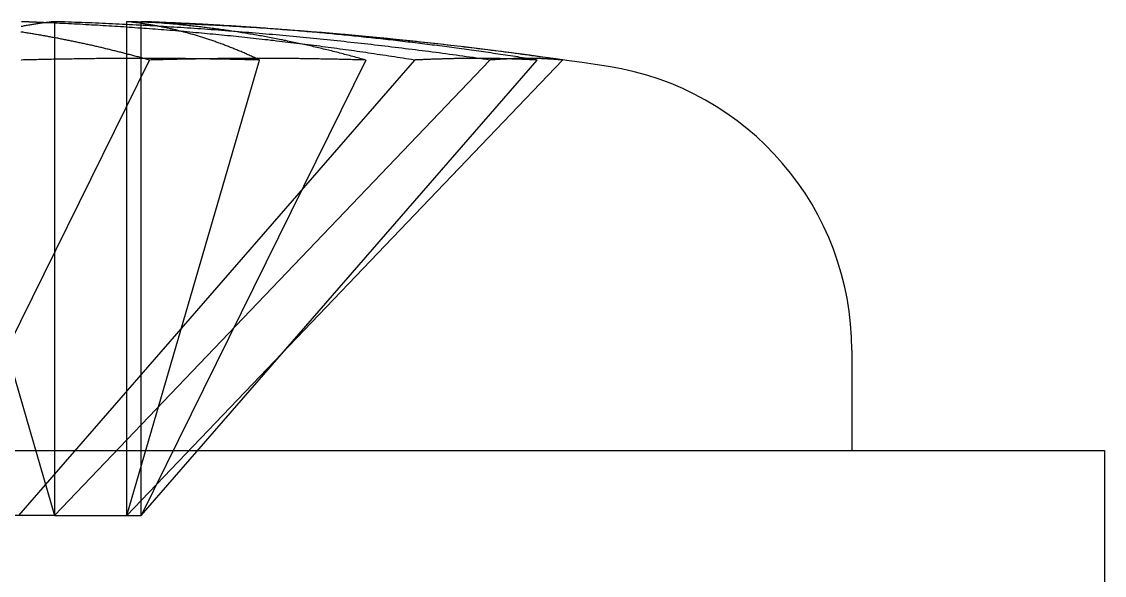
# Model space of a CAD drawing. Extents: x 3.27 to 9.48, y 3.29 to 7.63.
# Drawn here: x 5.3548 to 5.4662, y 4.5428 to 4.5997 of the extents above; entities that cross this region are included whole.
import ezdxf

# ---------------------------------------------------------------- set-up
doc = ezdxf.new("R2010")
doc.units = 0
doc.layers.add('HIDDEN_EDGES_ANSI_', color=7, linetype='CONTINUOUS')
doc.layers.add('VISIBLE_EDGES_ANSI_', color=7, linetype='CONTINUOUS')

msp = doc.modelspace()

# ---------------------------------------------------------------- linework, layer by layer
at = {"layer": 'HIDDEN_EDGES_ANSI_'}
for p, q in [((5.358183273839717, 4.599744320683328), (5.358183273839717, 4.548942722033137)), ((5.365642463763708, 4.548942722033137), (5.365642463763708, 4.599442327633786)), ((5.367115849961494, 4.548942722033137), (5.367115849961494, 4.59969586305439)), ((5.344527779423251, 4.595791191146901), (5.358183273839717, 4.548942722033137)), ((5.344857349088824, 4.548942722033137), (5.367973110748678, 4.595791191146901)), ((5.395237579419077, 4.595791191146901), (5.354489074892064, 4.548942722033137)), ((5.358183273839717, 4.548942722033137), (5.402997406995956, 4.595791191146901)), ((5.410456596919947, 4.595791191146901), (5.365642463763708, 4.548942722033137)), ((5.365642463763708, 4.548942722033137), (5.379297958180173, 4.595791191146901)), ((5.390231611621347, 4.595791191146901), (5.367115849961494, 4.548942722033137)), ((5.367115849961494, 4.548942722033137), (5.407864354488508, 4.595791191146901)), ((5.358183273839717, 4.548942722033137), (5.333703960217181, 4.548942722033137)), ((5.358183273839717, 4.548942722033137), (5.365642463763708, 4.548942722033137)), ((5.365642463763708, 4.548942722033137), (5.367115849961494, 4.548942722033137))]:
    msp.add_line(p, q, dxfattribs=at)
for points in [[(5.39524, 4.59579, 0), (5.39494, 4.59584, 0), (5.39465, 4.59589, 0), (5.39435, 4.59593, 0), (5.39406, 4.59598, 0), (5.39376, 4.59602, 0), (5.39347, 4.59607, 0), (5.39317, 4.59612, 0), (5.39288, 4.59616, 0), (5.39258, 4.59621, 0), (5.39228, 4.59625, 0), (5.39199, 4.5963, 0), (5.39169, 4.59634, 0), (5.3914, 4.59638, 0), (5.3911, 4.59643, 0), (5.39081, 4.59647, 0), (5.39051, 4.59651, 0), (5.39022, 4.59656, 0), (5.38992, 4.5966, 0), (5.38962, 4.59664, 0), (5.38933, 4.59668, 0), (5.38903, 4.59673, 0), (5.38874, 4.59677, 0), (5.38844, 4.59681, 0), (5.38815, 4.59685, 0), (5.38785, 4.59689, 0), (5.38755, 4.59693, 0), (5.38726, 4.59697, 0), (5.38696, 4.59701, 0), (5.38667, 4.59705, 0), (5.38637, 4.59709, 0), (5.38607, 4.59713, 0), (5.38578, 4.59717, 0), (5.38548, 4.59721, 0), (5.38518, 4.59725, 0), (5.38489, 4.59728, 0), (5.38459, 4.59732, 0), (5.3843, 4.59736, 0), (5.384, 4.5974, 0), (5.3837, 4.59743, 0), (5.38341, 4.59747, 0), (5.38311, 4.59751, 0), (5.38281, 4.59754, 0), (5.38252, 4.59758, 0), (5.38222, 4.59761, 0), (5.38193, 4.59765, 0), (5.38163, 4.59768, 0), (5.38133, 4.59772, 0), (5.38104, 4.59775, 0), (5.38074, 4.59779, 0), (5.38044, 4.59782, 0), (5.38015, 4.59786, 0), (5.37985, 4.59789, 0), (5.37955, 4.59792, 0), (5.37926, 4.59796, 0), (5.37896, 4.59799, 0), (5.37866, 4.59802, 0), (5.37837, 4.59805, 0), (5.37807, 4.59808, 0), (5.37777, 4.59812, 0), (5.37748, 4.59815, 0), (5.37718, 4.59818, 0), (5.37688, 4.59821, 0), (5.37659, 4.59824, 0), (5.37629, 4.59827, 0), (5.37599, 4.5983, 0), (5.3757, 4.59833, 0), (5.3754, 4.59836, 0), (5.3751, 4.59839, 0), (5.3748, 4.59842, 0), (5.37451, 4.59845, 0), (5.37421, 4.59847, 0), (5.37391, 4.5985, 0), (5.37362, 4.59853, 0), (5.37332, 4.59856, 0), (5.37302, 4.59858, 0), (5.37273, 4.59861, 0), (5.37243, 4.59864, 0), (5.37213, 4.59866, 0), (5.37183, 4.59869, 0), (5.37154, 4.59872, 0), (5.37124, 4.59874, 0), (5.37094, 4.59877, 0), (5.37065, 4.59879, 0), (5.37035, 4.59882, 0), (5.37005, 4.59884, 0), (5.36975, 4.59887, 0), (5.36946, 4.59889, 0), (5.36916, 4.59891, 0), (5.36886, 4.59894, 0), (5.36856, 4.59896, 0), (5.36827, 4.59898, 0), (5.36797, 4.59901, 0), (5.36767, 4.59903, 0), (5.36738, 4.59905, 0), (5.36708, 4.59907, 0), (5.36678, 4.59909, 0), (5.36648, 4.59911, 0), (5.36619, 4.59914, 0), (5.36589, 4.59916, 0), (5.36559, 4.59918, 0), (5.36529, 4.5992, 0), (5.365, 4.59922, 0), (5.3647, 4.59924, 0), (5.3644, 4.59926, 0), (5.3641, 4.59927, 0), (5.36381, 4.59929, 0), (5.36351, 4.59931, 0), (5.36321, 4.59933, 0), (5.36291, 4.59935, 0), (5.36261, 4.59937, 0), (5.36232, 4.59938, 0), (5.36202, 4.5994, 0), (5.36172, 4.59942, 0), (5.36142, 4.59943, 0), (5.36113, 4.59945, 0), (5.36083, 4.59947, 0), (5.36053, 4.59948, 0), (5.36023, 4.5995, 0), (5.35994, 4.59951, 0), (5.35964, 4.59953, 0), (5.35934, 4.59954, 0), (5.35904, 4.59956, 0), (5.35874, 4.59957, 0), (5.35845, 4.59959, 0), (5.35815, 4.5996, 0), (5.35785, 4.59961, 0), (5.35755, 4.59963, 0), (5.35726, 4.59964, 0)], [(5.3793, 4.59579, 0), (5.37919, 4.59584, 0), (5.37909, 4.59589, 0), (5.37898, 4.59594, 0), (5.37887, 4.59599, 0), (5.37877, 4.59604, 0), (5.37866, 4.59609, 0), (5.37856, 4.59614, 0), (5.37845, 4.59619, 0), (5.37834, 4.59624, 0), (5.37824, 4.59628, 0), (5.37813, 4.59633, 0), (5.37802, 4.59638, 0), (5.37792, 4.59643, 0), (5.37781, 4.59647, 0), (5.37771, 4.59652, 0), (5.3776, 4.59656, 0), (5.37749, 4.59661, 0), (5.37739, 4.59666, 0), (5.37728, 4.5967, 0), (5.37717, 4.59675, 0), (5.37707, 4.59679, 0), (5.37696, 4.59683, 0), (5.37685, 4.59688, 0), (5.37675, 4.59692, 0), (5.37664, 4.59696, 0), (5.37654, 4.59701, 0), (5.37643, 4.59705, 0), (5.37632, 4.59709, 0), (5.37622, 4.59713, 0), (5.37611, 4.59718, 0), (5.376, 4.59722, 0), (5.3759, 4.59726, 0), (5.37579, 4.5973, 0), (5.37568, 4.59734, 0), (5.37558, 4.59738, 0), (5.37547, 4.59742, 0), (5.37536, 4.59746, 0), (5.37526, 4.5975, 0), (5.37515, 4.59754, 0), (5.37505, 4.59758, 0), (5.37494, 4.59761, 0), (5.37483, 4.59765, 0), (5.37473, 4.59769, 0), (5.37462, 4.59773, 0), (5.37451, 4.59776, 0), (5.37441, 4.5978, 0), (5.3743, 4.59784, 0), (5.37419, 4.59787, 0), (5.37409, 4.59791, 0), (5.37398, 4.59794, 0), (5.37387, 4.59798, 0), (5.37377, 4.59801, 0), (5.37366, 4.59805, 0), (5.37355, 4.59808, 0), (5.37345, 4.59812, 0), (5.37334, 4.59815, 0), (5.37323, 4.59818, 0), (5.37313, 4.59822, 0), (5.37302, 4.59825, 0), (5.37291, 4.59828, 0), (5.37281, 4.59831, 0), (5.3727, 4.59834, 0), (5.37259, 4.59838, 0), (5.37249, 4.59841, 0), (5.37238, 4.59844, 0), (5.37227, 4.59847, 0), (5.37217, 4.5985, 0), (5.37206, 4.59853, 0), (5.37195, 4.59856, 0), (5.37185, 4.59859, 0), (5.37174, 4.59862, 0), (5.37163, 4.59864, 0), (5.37152, 4.59867, 0), (5.37142, 4.5987, 0), (5.37131, 4.59873, 0), (5.3712, 4.59875, 0), (5.3711, 4.59878, 0), (5.37099, 4.59881, 0), (5.37088, 4.59883, 0), (5.37078, 4.59886, 0), (5.37067, 4.59889, 0), (5.37056, 4.59891, 0), (5.37046, 4.59894, 0), (5.37035, 4.59896, 0), (5.37024, 4.59899, 0), (5.37014, 4.59901, 0), (5.37003, 4.59903, 0), (5.36992, 4.59906, 0), (5.36982, 4.59908, 0), (5.36971, 4.5991, 0), (5.3696, 4.59913, 0), (5.36949, 4.59915, 0), (5.36939, 4.59917, 0), (5.36928, 4.59919, 0), (5.36917, 4.59921, 0), (5.36907, 4.59924, 0), (5.36896, 4.59926, 0), (5.36885, 4.59928, 0), (5.36875, 4.5993, 0), (5.36864, 4.59932, 0), (5.36853, 4.59934, 0), (5.36843, 4.59936, 0), (5.36832, 4.59937, 0), (5.36821, 4.59939, 0), (5.3681, 4.59941, 0), (5.368, 4.59943, 0), (5.36789, 4.59945, 0), (5.36778, 4.59946, 0), (5.36768, 4.59948, 0), (5.36757, 4.5995, 0), (5.36746, 4.59951, 0), (5.36736, 4.59953, 0), (5.36725, 4.59955, 0), (5.36714, 4.59956, 0), (5.36703, 4.59958, 0), (5.36693, 4.59959, 0), (5.36682, 4.59961, 0), (5.36671, 4.59962, 0), (5.36661, 4.59963, 0), (5.3665, 4.59965, 0), (5.36639, 4.59966, 0), (5.36628, 4.59967, 0), (5.36618, 4.59969, 0), (5.36607, 4.5997, 0), (5.36596, 4.59971, 0), (5.36586, 4.59972, 0), (5.36575, 4.59973, 0), (5.36564, 4.59974, 0)], [(5.39023, 4.59579, 0), (5.39006, 4.59584, 0), (5.3899, 4.59589, 0), (5.38973, 4.59593, 0), (5.38956, 4.59598, 0), (5.38939, 4.59602, 0), (5.38923, 4.59607, 0), (5.38906, 4.59612, 0), (5.38889, 4.59616, 0), (5.38872, 4.59621, 0), (5.38856, 4.59625, 0), (5.38839, 4.5963, 0), (5.38822, 4.59634, 0), (5.38805, 4.59638, 0), (5.38789, 4.59643, 0), (5.38772, 4.59647, 0), (5.38755, 4.59651, 0), (5.38738, 4.59656, 0), (5.38721, 4.5966, 0), (5.38705, 4.59664, 0), (5.38688, 4.59668, 0), (5.38671, 4.59673, 0), (5.38654, 4.59677, 0), (5.38638, 4.59681, 0), (5.38621, 4.59685, 0), (5.38604, 4.59689, 0), (5.38587, 4.59693, 0), (5.3857, 4.59697, 0), (5.38554, 4.59701, 0), (5.38537, 4.59705, 0), (5.3852, 4.59709, 0), (5.38503, 4.59713, 0), (5.38486, 4.59717, 0), (5.3847, 4.59721, 0), (5.38453, 4.59725, 0), (5.38436, 4.59728, 0), (5.38419, 4.59732, 0), (5.38402, 4.59736, 0), (5.38386, 4.5974, 0), (5.38369, 4.59743, 0), (5.38352, 4.59747, 0), (5.38335, 4.59751, 0), (5.38318, 4.59754, 0), (5.38302, 4.59758, 0), (5.38285, 4.59761, 0), (5.38268, 4.59765, 0), (5.38251, 4.59768, 0), (5.38234, 4.59772, 0), (5.38218, 4.59775, 0), (5.38201, 4.59779, 0), (5.38184, 4.59782, 0), (5.38167, 4.59786, 0), (5.3815, 4.59789, 0), (5.38133, 4.59792, 0), (5.38117, 4.59796, 0), (5.381, 4.59799, 0), (5.38083, 4.59802, 0), (5.38066, 4.59805, 0), (5.38049, 4.59808, 0), (5.38032, 4.59812, 0), (5.38016, 4.59815, 0), (5.37999, 4.59818, 0), (5.37982, 4.59821, 0), (5.37965, 4.59824, 0), (5.37948, 4.59827, 0), (5.37931, 4.5983, 0), (5.37915, 4.59833, 0), (5.37898, 4.59836, 0), (5.37881, 4.59839, 0), (5.37864, 4.59842, 0), (5.37847, 4.59845, 0), (5.3783, 4.59847, 0), (5.37814, 4.5985, 0), (5.37797, 4.59853, 0), (5.3778, 4.59856, 0), (5.37763, 4.59858, 0), (5.37746, 4.59861, 0), (5.37729, 4.59864, 0), (5.37712, 4.59866, 0), (5.37696, 4.59869, 0), (5.37679, 4.59872, 0), (5.37662, 4.59874, 0), (5.37645, 4.59877, 0), (5.37628, 4.59879, 0), (5.37611, 4.59882, 0), (5.37594, 4.59884, 0), (5.37578, 4.59887, 0), (5.37561, 4.59889, 0), (5.37544, 4.59891, 0), (5.37527, 4.59894, 0), (5.3751, 4.59896, 0), (5.37493, 4.59898, 0), (5.37476, 4.59901, 0), (5.37459, 4.59903, 0), (5.37443, 4.59905, 0), (5.37426, 4.59907, 0), (5.37409, 4.59909, 0), (5.37392, 4.59911, 0), (5.37375, 4.59914, 0), (5.37358, 4.59916, 0), (5.37341, 4.59918, 0), (5.37324, 4.5992, 0), (5.37308, 4.59922, 0), (5.37291, 4.59924, 0), (5.37274, 4.59926, 0), (5.37257, 4.59927, 0), (5.3724, 4.59929, 0), (5.37223, 4.59931, 0), (5.37206, 4.59933, 0), (5.37189, 4.59935, 0), (5.37173, 4.59937, 0), (5.37156, 4.59938, 0), (5.37139, 4.5994, 0), (5.37122, 4.59942, 0), (5.37105, 4.59943, 0), (5.37088, 4.59945, 0), (5.37071, 4.59947, 0), (5.37054, 4.59948, 0), (5.37037, 4.5995, 0), (5.37021, 4.59951, 0), (5.37004, 4.59953, 0), (5.36987, 4.59954, 0), (5.3697, 4.59956, 0), (5.36953, 4.59957, 0), (5.36936, 4.59959, 0), (5.36919, 4.5996, 0), (5.36902, 4.59961, 0), (5.36885, 4.59963, 0), (5.36869, 4.59964, 0)], [(5.40786, 4.59579, 0), (5.40761, 4.59583, 0), (5.40736, 4.59587, 0), (5.40711, 4.59591, 0), (5.40686, 4.59595, 0), (5.40661, 4.59599, 0), (5.40636, 4.59603, 0), (5.40611, 4.59607, 0), (5.40586, 4.59611, 0), (5.40561, 4.59615, 0), (5.40535, 4.59618, 0), (5.4051, 4.59622, 0), (5.40485, 4.59626, 0), (5.4046, 4.5963, 0), (5.40435, 4.59634, 0), (5.4041, 4.59637, 0), (5.40385, 4.59641, 0), (5.4036, 4.59645, 0), (5.40335, 4.59648, 0), (5.40309, 4.59652, 0), (5.40284, 4.59656, 0), (5.40259, 4.59659, 0), (5.40234, 4.59663, 0), (5.40209, 4.59667, 0), (5.40184, 4.5967, 0), (5.40159, 4.59674, 0), (5.40134, 4.59677, 0), (5.40108, 4.59681, 0), (5.40083, 4.59684, 0), (5.40058, 4.59688, 0), (5.40033, 4.59691, 0), (5.40008, 4.59695, 0), (5.39983, 4.59698, 0), (5.39957, 4.59701, 0), (5.39932, 4.59705, 0), (5.39907, 4.59708, 0), (5.39882, 4.59711, 0), (5.39857, 4.59715, 0), (5.39832, 4.59718, 0), (5.39807, 4.59721, 0), (5.39781, 4.59725, 0), (5.39756, 4.59728, 0), (5.39731, 4.59731, 0), (5.39706, 4.59734, 0), (5.39681, 4.59737, 0), (5.39656, 4.59741, 0), (5.3963, 4.59744, 0), (5.39605, 4.59747, 0), (5.3958, 4.5975, 0), (5.39555, 4.59753, 0), (5.3953, 4.59756, 0), (5.39504, 4.59759, 0), (5.39479, 4.59762, 0), (5.39454, 4.59765, 0), (5.39429, 4.59768, 0), (5.39404, 4.59771, 0), (5.39378, 4.59774, 0), (5.39353, 4.59777, 0), (5.39328, 4.5978, 0), (5.39303, 4.59783, 0), (5.39278, 4.59786, 0), (5.39252, 4.59788, 0), (5.39227, 4.59791, 0), (5.39202, 4.59794, 0), (5.39177, 4.59797, 0), (5.39152, 4.598, 0), (5.39126, 4.59802, 0), (5.39101, 4.59805, 0), (5.39076, 4.59808, 0), (5.39051, 4.5981, 0), (5.39026, 4.59813, 0), (5.39, 4.59816, 0), (5.38975, 4.59818, 0), (5.3895, 4.59821, 0), (5.38925, 4.59824, 0), (5.38899, 4.59826, 0), (5.38874, 4.59829, 0), (5.38849, 4.59831, 0), (5.38824, 4.59834, 0), (5.38798, 4.59836, 0), (5.38773, 4.59839, 0), (5.38748, 4.59841, 0), (5.38723, 4.59844, 0), (5.38698, 4.59846, 0), (5.38672, 4.59848, 0), (5.38647, 4.59851, 0), (5.38622, 4.59853, 0), (5.38597, 4.59856, 0), (5.38571, 4.59858, 0), (5.38546, 4.5986, 0), (5.38521, 4.59862, 0), (5.38496, 4.59865, 0), (5.3847, 4.59867, 0), (5.38445, 4.59869, 0), (5.3842, 4.59871, 0), (5.38395, 4.59873, 0), (5.38369, 4.59876, 0), (5.38344, 4.59878, 0), (5.38319, 4.5988, 0), (5.38294, 4.59882, 0), (5.38268, 4.59884, 0), (5.38243, 4.59886, 0), (5.38218, 4.59888, 0), (5.38192, 4.5989, 0), (5.38167, 4.59892, 0), (5.38142, 4.59894, 0), (5.38117, 4.59896, 0), (5.38091, 4.59898, 0), (5.38066, 4.599, 0), (5.38041, 4.59902, 0), (5.38016, 4.59904, 0), (5.3799, 4.59906, 0), (5.37965, 4.59908, 0), (5.3794, 4.59909, 0), (5.37915, 4.59911, 0), (5.37889, 4.59913, 0), (5.37864, 4.59915, 0), (5.37839, 4.59916, 0), (5.37813, 4.59918, 0), (5.37788, 4.5992, 0), (5.37763, 4.59922, 0), (5.37738, 4.59923, 0), (5.37712, 4.59925, 0), (5.37687, 4.59927, 0), (5.37662, 4.59928, 0), (5.37636, 4.5993, 0), (5.37611, 4.59931, 0), (5.37586, 4.59933, 0), (5.37561, 4.59934, 0)], [(5.36797, 4.59579, 0), (5.36786, 4.59582, 0), (5.36774, 4.59586, 0), (5.36763, 4.59589, 0), (5.36751, 4.59592, 0), (5.3674, 4.59595, 0), (5.36728, 4.59598, 0), (5.36717, 4.59602, 0), (5.36706, 4.59605, 0), (5.36694, 4.59608, 0), (5.36683, 4.59611, 0), (5.36671, 4.59614, 0), (5.3666, 4.59617, 0), (5.36648, 4.5962, 0), (5.36637, 4.59623, 0), (5.36625, 4.59626, 0), (5.36614, 4.59629, 0), (5.36602, 4.59632, 0), (5.36591, 4.59635, 0), (5.36579, 4.59638, 0), (5.36568, 4.59641, 0), (5.36556, 4.59644, 0), (5.36545, 4.59647, 0), (5.36533, 4.5965, 0), (5.36522, 4.59653, 0), (5.3651, 4.59656, 0), (5.36499, 4.59659, 0), (5.36487, 4.59662, 0), (5.36476, 4.59665, 0), (5.36464, 4.59668, 0), (5.36453, 4.59671, 0), (5.36441, 4.59674, 0), (5.3643, 4.59676, 0), (5.36418, 4.59679, 0), (5.36407, 4.59682, 0), (5.36395, 4.59685, 0), (5.36384, 4.59688, 0), (5.36372, 4.59691, 0), (5.36361, 4.59693, 0), (5.36349, 4.59696, 0), (5.36338, 4.59699, 0), (5.36326, 4.59702, 0), (5.36315, 4.59704, 0), (5.36303, 4.59707, 0), (5.36292, 4.5971, 0), (5.3628, 4.59712, 0), (5.36269, 4.59715, 0), (5.36257, 4.59718, 0), (5.36246, 4.5972, 0), (5.36234, 4.59723, 0), (5.36223, 4.59726, 0), (5.36211, 4.59728, 0), (5.362, 4.59731, 0), (5.36188, 4.59733, 0), (5.36177, 4.59736, 0), (5.36165, 4.59738, 0), (5.36154, 4.59741, 0), (5.36142, 4.59743, 0), (5.36131, 4.59746, 0), (5.36119, 4.59749, 0), (5.36108, 4.59751, 0), (5.36096, 4.59753, 0), (5.36085, 4.59756, 0), (5.36073, 4.59758, 0), (5.36062, 4.59761, 0), (5.3605, 4.59763, 0), (5.36039, 4.59766, 0), (5.36027, 4.59768, 0), (5.36016, 4.5977, 0), (5.36004, 4.59773, 0), (5.35993, 4.59775, 0), (5.35981, 4.59778, 0), (5.3597, 4.5978, 0), (5.35958, 4.59782, 0), (5.35947, 4.59785, 0), (5.35935, 4.59787, 0), (5.35923, 4.59789, 0), (5.35912, 4.59791, 0), (5.359, 4.59794, 0), (5.35889, 4.59796, 0), (5.35877, 4.59798, 0), (5.35866, 4.598, 0), (5.35854, 4.59803, 0), (5.35843, 4.59805, 0), (5.35831, 4.59807, 0), (5.3582, 4.59809, 0), (5.35808, 4.59811, 0), (5.35797, 4.59813, 0), (5.35785, 4.59816, 0), (5.35774, 4.59818, 0), (5.35762, 4.5982, 0), (5.35751, 4.59822, 0), (5.35739, 4.59824, 0), (5.35727, 4.59826, 0), (5.35716, 4.59828, 0), (5.35704, 4.5983, 0), (5.35693, 4.59832, 0), (5.35681, 4.59834, 0), (5.3567, 4.59836, 0), (5.35658, 4.59838, 0), (5.35647, 4.5984, 0), (5.35635, 4.59842, 0), (5.35624, 4.59844, 0), (5.35612, 4.59846, 0), (5.35601, 4.59848, 0), (5.35589, 4.5985, 0), (5.35577, 4.59852, 0), (5.35566, 4.59854, 0), (5.35554, 4.59856, 0), (5.35543, 4.59857, 0), (5.35531, 4.59859, 0), (5.3552, 4.59861, 0), (5.35508, 4.59863, 0), (5.35497, 4.59865, 0), (5.35485, 4.59867, 0), (5.35474, 4.59868, 0)], [(5.3793, 4.59579, 0), (5.37911, 4.5958, 0), (5.37892, 4.5958, 0), (5.37873, 4.59581, 0), (5.37854, 4.59581, 0), (5.37835, 4.59582, 0), (5.37816, 4.59582, 0), (5.37797, 4.59583, 0), (5.37778, 4.59583, 0), (5.37759, 4.59584, 0), (5.3774, 4.59584, 0), (5.37721, 4.59584, 0), (5.37702, 4.59585, 0), (5.37683, 4.59585, 0), (5.37664, 4.59586, 0), (5.37645, 4.59586, 0), (5.37626, 4.59586, 0), (5.37607, 4.59587, 0), (5.37588, 4.59587, 0), (5.37569, 4.59588, 0), (5.3755, 4.59588, 0), (5.37531, 4.59588, 0), (5.37512, 4.59589, 0), (5.37493, 4.59589, 0), (5.37474, 4.59589, 0), (5.37455, 4.5959, 0), (5.37436, 4.5959, 0), (5.37417, 4.5959, 0), (5.37398, 4.59591, 0), (5.37379, 4.59591, 0), (5.3736, 4.59591, 0), (5.37341, 4.59591, 0), (5.37322, 4.59592, 0), (5.37303, 4.59592, 0), (5.37283, 4.59592, 0), (5.37264, 4.59592, 0), (5.37245, 4.59593, 0), (5.37226, 4.59593, 0), (5.37207, 4.59593, 0), (5.37188, 4.59593, 0), (5.37169, 4.59594, 0), (5.3715, 4.59594, 0), (5.37131, 4.59594, 0), (5.37112, 4.59594, 0), (5.37093, 4.59594, 0), (5.37074, 4.59594, 0), (5.37055, 4.59595, 0), (5.37036, 4.59595, 0), (5.37016, 4.59595, 0), (5.36997, 4.59595, 0), (5.36978, 4.59595, 0), (5.36959, 4.59595, 0), (5.3694, 4.59595, 0), (5.36921, 4.59595, 0), (5.36902, 4.59596, 0), (5.36883, 4.59596, 0), (5.36864, 4.59596, 0), (5.36845, 4.59596, 0), (5.36825, 4.59596, 0), (5.36806, 4.59596, 0), (5.36787, 4.59596, 0), (5.36768, 4.59596, 0), (5.36749, 4.59596, 0), (5.3673, 4.59596, 0), (5.36711, 4.59596, 0), (5.36692, 4.59596, 0), (5.36672, 4.59596, 0), (5.36653, 4.59596, 0), (5.36634, 4.59596, 0), (5.36615, 4.59596, 0), (5.36596, 4.59596, 0), (5.36577, 4.59596, 0), (5.36558, 4.59596, 0), (5.36538, 4.59596, 0), (5.36519, 4.59596, 0), (5.365, 4.59595, 0), (5.36481, 4.59595, 0), (5.36462, 4.59595, 0), (5.36443, 4.59595, 0), (5.36424, 4.59595, 0), (5.36404, 4.59595, 0), (5.36385, 4.59595, 0), (5.36366, 4.59595, 0), (5.36347, 4.59594, 0), (5.36328, 4.59594, 0), (5.36309, 4.59594, 0), (5.36289, 4.59594, 0), (5.3627, 4.59594, 0), (5.36251, 4.59594, 0), (5.36232, 4.59593, 0), (5.36213, 4.59593, 0), (5.36193, 4.59593, 0), (5.36174, 4.59593, 0), (5.36155, 4.59592, 0), (5.36136, 4.59592, 0), (5.36117, 4.59592, 0), (5.36097, 4.59592, 0), (5.36078, 4.59591, 0), (5.36059, 4.59591, 0), (5.3604, 4.59591, 0), (5.36021, 4.59591, 0), (5.36001, 4.5959, 0), (5.35982, 4.5959, 0), (5.35963, 4.5959, 0), (5.35944, 4.59589, 0), (5.35925, 4.59589, 0), (5.35905, 4.59589, 0), (5.35886, 4.59588, 0), (5.35867, 4.59588, 0), (5.35848, 4.59588, 0), (5.35828, 4.59587, 0), (5.35809, 4.59587, 0), (5.3579, 4.59586, 0), (5.35771, 4.59586, 0), (5.35751, 4.59586, 0), (5.35732, 4.59585, 0), (5.35713, 4.59585, 0), (5.35694, 4.59584, 0), (5.35674, 4.59584, 0), (5.35655, 4.59584, 0), (5.35636, 4.59583, 0), (5.35617, 4.59583, 0), (5.35597, 4.59582, 0), (5.35578, 4.59582, 0), (5.35559, 4.59581, 0), (5.3554, 4.59581, 0), (5.3552, 4.5958, 0), (5.35501, 4.5958, 0), (5.35482, 4.59579, 0)], [(5.39023, 4.59579, 0), (5.39006, 4.5958, 0), (5.38989, 4.5958, 0), (5.38972, 4.59581, 0), (5.38955, 4.59581, 0), (5.38937, 4.59582, 0), (5.3892, 4.59582, 0), (5.38903, 4.59583, 0), (5.38886, 4.59583, 0), (5.38869, 4.59584, 0), (5.38852, 4.59584, 0), (5.38835, 4.59584, 0), (5.38817, 4.59585, 0), (5.388, 4.59585, 0), (5.38783, 4.59586, 0), (5.38766, 4.59586, 0), (5.38749, 4.59586, 0), (5.38731, 4.59587, 0), (5.38714, 4.59587, 0), (5.38697, 4.59588, 0), (5.3868, 4.59588, 0), (5.38663, 4.59588, 0), (5.38645, 4.59589, 0), (5.38628, 4.59589, 0), (5.38611, 4.59589, 0), (5.38594, 4.5959, 0), (5.38577, 4.5959, 0), (5.38559, 4.5959, 0), (5.38542, 4.59591, 0), (5.38525, 4.59591, 0), (5.38508, 4.59591, 0), (5.3849, 4.59591, 0), (5.38473, 4.59592, 0), (5.38456, 4.59592, 0), (5.38438, 4.59592, 0), (5.38421, 4.59592, 0), (5.38404, 4.59593, 0), (5.38387, 4.59593, 0), (5.38369, 4.59593, 0), (5.38352, 4.59593, 0), (5.38335, 4.59594, 0), (5.38317, 4.59594, 0), (5.383, 4.59594, 0), (5.38283, 4.59594, 0), (5.38266, 4.59594, 0), (5.38248, 4.59594, 0), (5.38231, 4.59595, 0), (5.38214, 4.59595, 0), (5.38196, 4.59595, 0), (5.38179, 4.59595, 0), (5.38162, 4.59595, 0), (5.38144, 4.59595, 0), (5.38127, 4.59595, 0), (5.3811, 4.59595, 0), (5.38092, 4.59596, 0), (5.38075, 4.59596, 0), (5.38058, 4.59596, 0), (5.3804, 4.59596, 0), (5.38023, 4.59596, 0), (5.38005, 4.59596, 0), (5.37988, 4.59596, 0), (5.37971, 4.59596, 0), (5.37953, 4.59596, 0), (5.37936, 4.59596, 0), (5.37919, 4.59596, 0), (5.37901, 4.59596, 0), (5.37884, 4.59596, 0), (5.37866, 4.59596, 0), (5.37849, 4.59596, 0), (5.37832, 4.59596, 0), (5.37814, 4.59596, 0), (5.37797, 4.59596, 0), (5.37779, 4.59596, 0), (5.37762, 4.59596, 0), (5.37744, 4.59596, 0), (5.37727, 4.59595, 0), (5.3771, 4.59595, 0), (5.37692, 4.59595, 0), (5.37675, 4.59595, 0), (5.37657, 4.59595, 0), (5.3764, 4.59595, 0), (5.37622, 4.59595, 0), (5.37605, 4.59595, 0), (5.37587, 4.59594, 0), (5.3757, 4.59594, 0), (5.37552, 4.59594, 0), (5.37535, 4.59594, 0), (5.37517, 4.59594, 0), (5.375, 4.59594, 0), (5.37482, 4.59593, 0), (5.37465, 4.59593, 0), (5.37447, 4.59593, 0), (5.3743, 4.59593, 0), (5.37412, 4.59592, 0), (5.37395, 4.59592, 0), (5.37377, 4.59592, 0), (5.3736, 4.59592, 0), (5.37342, 4.59591, 0), (5.37325, 4.59591, 0), (5.37307, 4.59591, 0), (5.3729, 4.59591, 0), (5.37272, 4.5959, 0), (5.37255, 4.5959, 0), (5.37237, 4.5959, 0), (5.3722, 4.59589, 0), (5.37202, 4.59589, 0), (5.37185, 4.59589, 0), (5.37167, 4.59588, 0), (5.37149, 4.59588, 0), (5.37132, 4.59588, 0), (5.37114, 4.59587, 0), (5.37097, 4.59587, 0), (5.37079, 4.59586, 0), (5.37062, 4.59586, 0), (5.37044, 4.59586, 0), (5.37026, 4.59585, 0), (5.37009, 4.59585, 0), (5.36991, 4.59584, 0), (5.36974, 4.59584, 0), (5.36956, 4.59584, 0), (5.36938, 4.59583, 0), (5.36921, 4.59583, 0), (5.36903, 4.59582, 0), (5.36885, 4.59582, 0), (5.36868, 4.59581, 0), (5.3685, 4.59581, 0), (5.36833, 4.5958, 0), (5.36815, 4.5958, 0), (5.36797, 4.59579, 0)], [(5.40786, 4.59579, 0), (5.40777, 4.5958, 0), (5.40768, 4.5958, 0), (5.40758, 4.59581, 0), (5.40749, 4.59581, 0), (5.40739, 4.59582, 0), (5.4073, 4.59582, 0), (5.4072, 4.59583, 0), (5.40711, 4.59583, 0), (5.40702, 4.59584, 0), (5.40692, 4.59584, 0), (5.40683, 4.59584, 0), (5.40673, 4.59585, 0), (5.40664, 4.59585, 0), (5.40654, 4.59586, 0), (5.40645, 4.59586, 0), (5.40635, 4.59586, 0), (5.40626, 4.59587, 0), (5.40616, 4.59587, 0), (5.40606, 4.59588, 0), (5.40597, 4.59588, 0), (5.40587, 4.59588, 0), (5.40578, 4.59589, 0), (5.40568, 4.59589, 0), (5.40559, 4.59589, 0), (5.40549, 4.5959, 0), (5.40539, 4.5959, 0), (5.4053, 4.5959, 0), (5.4052, 4.59591, 0), (5.40511, 4.59591, 0), (5.40501, 4.59591, 0), (5.40491, 4.59591, 0), (5.40482, 4.59592, 0), (5.40472, 4.59592, 0), (5.40462, 4.59592, 0), (5.40453, 4.59592, 0), (5.40443, 4.59593, 0), (5.40434, 4.59593, 0), (5.40424, 4.59593, 0), (5.40414, 4.59593, 0), (5.40404, 4.59594, 0), (5.40395, 4.59594, 0), (5.40385, 4.59594, 0), (5.40375, 4.59594, 0), (5.40366, 4.59594, 0), (5.40356, 4.59594, 0), (5.40346, 4.59595, 0), (5.40336, 4.59595, 0), (5.40327, 4.59595, 0), (5.40317, 4.59595, 0), (5.40307, 4.59595, 0), (5.40297, 4.59595, 0), (5.40288, 4.59595, 0), (5.40278, 4.59595, 0), (5.40268, 4.59596, 0), (5.40258, 4.59596, 0), (5.40248, 4.59596, 0), (5.40239, 4.59596, 0), (5.40229, 4.59596, 0), (5.40219, 4.59596, 0), (5.40209, 4.59596, 0), (5.40199, 4.59596, 0), (5.40189, 4.59596, 0), (5.4018, 4.59596, 0), (5.4017, 4.59596, 0), (5.4016, 4.59596, 0), (5.4015, 4.59596, 0), (5.4014, 4.59596, 0), (5.4013, 4.59596, 0), (5.4012, 4.59596, 0), (5.4011, 4.59596, 0), (5.401, 4.59596, 0), (5.40091, 4.59596, 0), (5.40081, 4.59596, 0), (5.40071, 4.59596, 0), (5.40061, 4.59595, 0), (5.40051, 4.59595, 0), (5.40041, 4.59595, 0), (5.40031, 4.59595, 0), (5.40021, 4.59595, 0), (5.40011, 4.59595, 0), (5.40001, 4.59595, 0), (5.39991, 4.59595, 0), (5.39981, 4.59594, 0), (5.39971, 4.59594, 0), (5.39961, 4.59594, 0), (5.39951, 4.59594, 0), (5.39941, 4.59594, 0), (5.39931, 4.59594, 0), (5.39921, 4.59593, 0), (5.39911, 4.59593, 0), (5.39901, 4.59593, 0), (5.39891, 4.59593, 0), (5.39881, 4.59592, 0), (5.39871, 4.59592, 0), (5.3986, 4.59592, 0), (5.3985, 4.59592, 0), (5.3984, 4.59591, 0), (5.3983, 4.59591, 0), (5.3982, 4.59591, 0), (5.3981, 4.59591, 0), (5.398, 4.5959, 0), (5.3979, 4.5959, 0), (5.3978, 4.5959, 0), (5.39769, 4.59589, 0), (5.39759, 4.59589, 0), (5.39749, 4.59589, 0), (5.39739, 4.59588, 0), (5.39729, 4.59588, 0), (5.39719, 4.59588, 0), (5.39708, 4.59587, 0), (5.39698, 4.59587, 0), (5.39688, 4.59586, 0), (5.39678, 4.59586, 0), (5.39668, 4.59586, 0), (5.39657, 4.59585, 0), (5.39647, 4.59585, 0), (5.39637, 4.59584, 0), (5.39627, 4.59584, 0), (5.39616, 4.59584, 0), (5.39606, 4.59583, 0), (5.39596, 4.59583, 0), (5.39586, 4.59582, 0), (5.39575, 4.59582, 0), (5.39565, 4.59581, 0), (5.39555, 4.59581, 0), (5.39544, 4.5958, 0), (5.39534, 4.5958, 0), (5.39524, 4.59579, 0)], [(5.35482, 4.59579, 0), (5.35478, 4.59581, 0)]]:
    msp.add_polyline3d(points, dxfattribs=at)
at = {"layer": 'VISIBLE_EDGES_ANSI_'}
for p, q in [((5.365642463763708, 4.599442327633786), (5.365642463763708, 4.599744320683328)), ((5.367115849961494, 4.59969586305439), (5.367115849961494, 4.599744320683328)), ((5.440224393092806, 4.565938341894525), (5.440224393092806, 4.555635635418964)), ((5.233137778919578, 4.555635635418964), (5.46620864506131, 4.555635635418964)), ((5.46620864506131, 4.555635635418964), (5.46620864506131, 4.539100202348097))]:
    msp.add_line(p, q, dxfattribs=at)
for points in [[(5.35818, 4.59974, 0), (5.35808, 4.59973, 0), (5.35797, 4.59972, 0), (5.35786, 4.59971, 0), (5.35776, 4.5997, 0), (5.35765, 4.59969, 0), (5.35754, 4.59967, 0), (5.35743, 4.59966, 0), (5.35733, 4.59965, 0), (5.35722, 4.59963, 0), (5.35711, 4.59962, 0), (5.35701, 4.59961, 0), (5.3569, 4.59959, 0), (5.35679, 4.59958, 0), (5.35668, 4.59956, 0), (5.35658, 4.59955, 0), (5.35647, 4.59953, 0), (5.35636, 4.59951, 0), (5.35626, 4.5995, 0), (5.35615, 4.59948, 0), (5.35604, 4.59946, 0), (5.35594, 4.59945, 0), (5.35583, 4.59943, 0), (5.35572, 4.59941, 0), (5.35561, 4.59939, 0), (5.35551, 4.59937, 0), (5.3554, 4.59936, 0), (5.35529, 4.59934, 0), (5.35519, 4.59932, 0), (5.35508, 4.5993, 0), (5.35497, 4.59928, 0), (5.35487, 4.59926, 0), (5.35476, 4.59924, 0)], [(5.35726, 4.59964, 0), (5.35723, 4.59964, 0), (5.35721, 4.59964, 0), (5.35719, 4.59964, 0), (5.35717, 4.59964, 0), (5.35715, 4.59964, 0), (5.35713, 4.59964, 0), (5.3571, 4.59964, 0), (5.35708, 4.59965, 0), (5.35706, 4.59965, 0), (5.35704, 4.59965, 0), (5.35702, 4.59965, 0), (5.357, 4.59965, 0), (5.35698, 4.59965, 0), (5.35695, 4.59965, 0), (5.35693, 4.59965, 0), (5.35691, 4.59965, 0), (5.35689, 4.59965, 0), (5.35687, 4.59965, 0), (5.35685, 4.59966, 0), (5.35682, 4.59966, 0), (5.3568, 4.59966, 0), (5.35678, 4.59966, 0), (5.35676, 4.59966, 0), (5.35674, 4.59966, 0), (5.35672, 4.59966, 0), (5.35669, 4.59966, 0), (5.35667, 4.59966, 0), (5.35665, 4.59966, 0), (5.35663, 4.59966, 0), (5.35661, 4.59967, 0), (5.35659, 4.59967, 0), (5.35656, 4.59967, 0), (5.35654, 4.59967, 0), (5.35652, 4.59967, 0), (5.3565, 4.59967, 0), (5.35648, 4.59967, 0), (5.35646, 4.59967, 0), (5.35643, 4.59967, 0), (5.35641, 4.59967, 0), (5.35639, 4.59967, 0), (5.35637, 4.59967, 0), (5.35635, 4.59968, 0), (5.35633, 4.59968, 0), (5.3563, 4.59968, 0), (5.35628, 4.59968, 0), (5.35626, 4.59968, 0), (5.35624, 4.59968, 0), (5.35622, 4.59968, 0), (5.3562, 4.59968, 0), (5.35618, 4.59968, 0), (5.35615, 4.59968, 0), (5.35613, 4.59968, 0), (5.35611, 4.59968, 0), (5.35609, 4.59969, 0), (5.35607, 4.59969, 0), (5.35605, 4.59969, 0), (5.35602, 4.59969, 0), (5.356, 4.59969, 0), (5.35598, 4.59969, 0), (5.35596, 4.59969, 0), (5.35594, 4.59969, 0), (5.35592, 4.59969, 0), (5.35589, 4.59969, 0), (5.35587, 4.59969, 0), (5.35585, 4.5997, 0), (5.35583, 4.5997, 0), (5.35581, 4.5997, 0), (5.35579, 4.5997, 0), (5.35576, 4.5997, 0), (5.35574, 4.5997, 0), (5.35572, 4.5997, 0), (5.3557, 4.5997, 0), (5.35568, 4.5997, 0), (5.35566, 4.5997, 0), (5.35563, 4.5997, 0), (5.35561, 4.5997, 0), (5.35559, 4.5997, 0), (5.35557, 4.59971, 0), (5.35555, 4.59971, 0), (5.35553, 4.59971, 0), (5.35551, 4.59971, 0), (5.35548, 4.59971, 0), (5.35546, 4.59971, 0), (5.35544, 4.59971, 0), (5.35542, 4.59971, 0), (5.3554, 4.59971, 0), (5.35538, 4.59971, 0), (5.35535, 4.59971, 0), (5.35533, 4.59971, 0), (5.35531, 4.59972, 0), (5.35529, 4.59972, 0), (5.35527, 4.59972, 0), (5.35525, 4.59972, 0), (5.35522, 4.59972, 0), (5.3552, 4.59972, 0), (5.35518, 4.59972, 0), (5.35516, 4.59972, 0), (5.35514, 4.59972, 0), (5.35512, 4.59972, 0), (5.35509, 4.59972, 0), (5.35507, 4.59972, 0), (5.35505, 4.59972, 0), (5.35503, 4.59973, 0), (5.35501, 4.59973, 0), (5.35499, 4.59973, 0), (5.35496, 4.59973, 0), (5.35494, 4.59973, 0), (5.35492, 4.59973, 0), (5.3549, 4.59973, 0), (5.35488, 4.59973, 0), (5.35486, 4.59973, 0), (5.35483, 4.59973, 0), (5.35481, 4.59973, 0)], [(5.403, 4.59579, 0), (5.40265, 4.59584, 0), (5.4023, 4.59589, 0), (5.40195, 4.59594, 0), (5.4016, 4.59599, 0), (5.40126, 4.59604, 0), (5.40091, 4.59609, 0), (5.40056, 4.59614, 0), (5.40021, 4.59619, 0), (5.39986, 4.59624, 0), (5.39951, 4.59628, 0), (5.39917, 4.59633, 0), (5.39882, 4.59638, 0), (5.39847, 4.59643, 0), (5.39812, 4.59647, 0), (5.39777, 4.59652, 0), (5.39742, 4.59656, 0), (5.39707, 4.59661, 0), (5.39672, 4.59666, 0), (5.39638, 4.5967, 0), (5.39603, 4.59675, 0), (5.39568, 4.59679, 0), (5.39533, 4.59683, 0), (5.39498, 4.59688, 0), (5.39463, 4.59692, 0), (5.39428, 4.59696, 0), (5.39393, 4.59701, 0), (5.39358, 4.59705, 0), (5.39323, 4.59709, 0), (5.39288, 4.59713, 0), (5.39254, 4.59718, 0), (5.39219, 4.59722, 0), (5.39184, 4.59726, 0), (5.39149, 4.5973, 0), (5.39114, 4.59734, 0), (5.39079, 4.59738, 0), (5.39044, 4.59742, 0), (5.39009, 4.59746, 0), (5.38974, 4.5975, 0), (5.38939, 4.59754, 0), (5.38904, 4.59758, 0), (5.38869, 4.59761, 0), (5.38834, 4.59765, 0), (5.38799, 4.59769, 0), (5.38764, 4.59773, 0), (5.38729, 4.59776, 0), (5.38694, 4.5978, 0), (5.38659, 4.59784, 0), (5.38624, 4.59787, 0), (5.38589, 4.59791, 0), (5.38554, 4.59794, 0), (5.38519, 4.59798, 0), (5.38484, 4.59801, 0), (5.38449, 4.59805, 0), (5.38414, 4.59808, 0), (5.38379, 4.59812, 0), (5.38344, 4.59815, 0), (5.38309, 4.59818, 0), (5.38274, 4.59822, 0), (5.38239, 4.59825, 0), (5.38204, 4.59828, 0), (5.38169, 4.59831, 0), (5.38134, 4.59834, 0), (5.38099, 4.59838, 0), (5.38064, 4.59841, 0), (5.38029, 4.59844, 0), (5.37994, 4.59847, 0), (5.37959, 4.5985, 0), (5.37924, 4.59853, 0), (5.37889, 4.59856, 0), (5.37854, 4.59859, 0), (5.37819, 4.59862, 0), (5.37784, 4.59864, 0), (5.37749, 4.59867, 0), (5.37714, 4.5987, 0), (5.37679, 4.59873, 0), (5.37644, 4.59875, 0), (5.37609, 4.59878, 0), (5.37574, 4.59881, 0), (5.37538, 4.59883, 0), (5.37503, 4.59886, 0), (5.37468, 4.59889, 0), (5.37433, 4.59891, 0), (5.37398, 4.59894, 0), (5.37363, 4.59896, 0), (5.37328, 4.59899, 0), (5.37293, 4.59901, 0), (5.37258, 4.59903, 0), (5.37223, 4.59906, 0), (5.37188, 4.59908, 0), (5.37153, 4.5991, 0), (5.37118, 4.59913, 0), (5.37083, 4.59915, 0), (5.37047, 4.59917, 0), (5.37012, 4.59919, 0), (5.36977, 4.59921, 0), (5.36942, 4.59924, 0), (5.36907, 4.59926, 0), (5.36872, 4.59928, 0), (5.36837, 4.5993, 0), (5.36802, 4.59932, 0), (5.36767, 4.59934, 0), (5.36732, 4.59936, 0), (5.36696, 4.59937, 0), (5.36661, 4.59939, 0), (5.36626, 4.59941, 0), (5.36591, 4.59943, 0), (5.36556, 4.59945, 0), (5.36521, 4.59946, 0), (5.36486, 4.59948, 0), (5.36451, 4.5995, 0), (5.36416, 4.59951, 0), (5.3638, 4.59953, 0), (5.36345, 4.59955, 0), (5.3631, 4.59956, 0), (5.36275, 4.59958, 0), (5.3624, 4.59959, 0), (5.36205, 4.59961, 0), (5.3617, 4.59962, 0), (5.36135, 4.59963, 0), (5.36099, 4.59965, 0), (5.36064, 4.59966, 0), (5.36029, 4.59967, 0), (5.35994, 4.59969, 0), (5.35959, 4.5997, 0), (5.35924, 4.59971, 0), (5.35889, 4.59972, 0), (5.35853, 4.59973, 0), (5.35818, 4.59974, 0)], [(5.41046, 4.59579, 0), (5.41011, 4.59584, 0), (5.40976, 4.59589, 0), (5.40941, 4.59594, 0), (5.40906, 4.59599, 0), (5.40872, 4.59604, 0), (5.40837, 4.59609, 0), (5.40802, 4.59614, 0), (5.40767, 4.59619, 0), (5.40732, 4.59624, 0), (5.40697, 4.59628, 0), (5.40662, 4.59633, 0), (5.40628, 4.59638, 0), (5.40593, 4.59643, 0), (5.40558, 4.59647, 0), (5.40523, 4.59652, 0), (5.40488, 4.59656, 0), (5.40453, 4.59661, 0), (5.40418, 4.59666, 0), (5.40383, 4.5967, 0), (5.40349, 4.59675, 0), (5.40314, 4.59679, 0), (5.40279, 4.59683, 0), (5.40244, 4.59688, 0), (5.40209, 4.59692, 0), (5.40174, 4.59696, 0), (5.40139, 4.59701, 0), (5.40104, 4.59705, 0), (5.40069, 4.59709, 0), (5.40034, 4.59713, 0), (5.39999, 4.59718, 0), (5.39965, 4.59722, 0), (5.3993, 4.59726, 0), (5.39895, 4.5973, 0), (5.3986, 4.59734, 0), (5.39825, 4.59738, 0), (5.3979, 4.59742, 0), (5.39755, 4.59746, 0), (5.3972, 4.5975, 0), (5.39685, 4.59754, 0), (5.3965, 4.59758, 0), (5.39615, 4.59761, 0), (5.3958, 4.59765, 0), (5.39545, 4.59769, 0), (5.3951, 4.59773, 0), (5.39475, 4.59776, 0), (5.3944, 4.5978, 0), (5.39405, 4.59784, 0), (5.3937, 4.59787, 0), (5.39335, 4.59791, 0), (5.393, 4.59794, 0), (5.39265, 4.59798, 0), (5.3923, 4.59801, 0), (5.39195, 4.59805, 0), (5.3916, 4.59808, 0), (5.39125, 4.59812, 0), (5.3909, 4.59815, 0), (5.39055, 4.59818, 0), (5.3902, 4.59822, 0), (5.38985, 4.59825, 0), (5.3895, 4.59828, 0), (5.38915, 4.59831, 0), (5.3888, 4.59834, 0), (5.38845, 4.59838, 0), (5.3881, 4.59841, 0), (5.38775, 4.59844, 0), (5.3874, 4.59847, 0), (5.38705, 4.5985, 0), (5.3867, 4.59853, 0), (5.38635, 4.59856, 0), (5.386, 4.59859, 0), (5.38565, 4.59862, 0), (5.3853, 4.59864, 0), (5.38495, 4.59867, 0), (5.3846, 4.5987, 0), (5.38425, 4.59873, 0), (5.3839, 4.59875, 0), (5.38355, 4.59878, 0), (5.38319, 4.59881, 0), (5.38284, 4.59883, 0), (5.38249, 4.59886, 0), (5.38214, 4.59889, 0), (5.38179, 4.59891, 0), (5.38144, 4.59894, 0), (5.38109, 4.59896, 0), (5.38074, 4.59899, 0), (5.38039, 4.59901, 0), (5.38004, 4.59903, 0), (5.37969, 4.59906, 0), (5.37934, 4.59908, 0), (5.37899, 4.5991, 0), (5.37864, 4.59913, 0), (5.37828, 4.59915, 0), (5.37793, 4.59917, 0), (5.37758, 4.59919, 0), (5.37723, 4.59921, 0), (5.37688, 4.59924, 0), (5.37653, 4.59926, 0), (5.37618, 4.59928, 0), (5.37583, 4.5993, 0), (5.37548, 4.59932, 0), (5.37513, 4.59934, 0), (5.37477, 4.59936, 0), (5.37442, 4.59937, 0), (5.37407, 4.59939, 0), (5.37372, 4.59941, 0), (5.37337, 4.59943, 0), (5.37302, 4.59945, 0), (5.37267, 4.59946, 0), (5.37232, 4.59948, 0), (5.37197, 4.5995, 0), (5.37161, 4.59951, 0), (5.37126, 4.59953, 0), (5.37091, 4.59955, 0), (5.37056, 4.59956, 0), (5.37021, 4.59958, 0), (5.36986, 4.59959, 0), (5.36951, 4.59961, 0), (5.36916, 4.59962, 0), (5.3688, 4.59963, 0), (5.36845, 4.59965, 0), (5.3681, 4.59966, 0), (5.36775, 4.59967, 0), (5.3674, 4.59969, 0), (5.36705, 4.5997, 0), (5.3667, 4.59971, 0), (5.36635, 4.59972, 0), (5.36599, 4.59973, 0), (5.36564, 4.59974, 0)], [(5.36869, 4.59964, 0), (5.36867, 4.59964, 0), (5.36866, 4.59964, 0), (5.36865, 4.59964, 0), (5.36864, 4.59964, 0), (5.36862, 4.59964, 0), (5.36861, 4.59964, 0), (5.3686, 4.59964, 0), (5.36859, 4.59965, 0), (5.36858, 4.59965, 0), (5.36856, 4.59965, 0), (5.36855, 4.59965, 0), (5.36854, 4.59965, 0), (5.36853, 4.59965, 0), (5.36851, 4.59965, 0), (5.3685, 4.59965, 0), (5.36849, 4.59965, 0), (5.36848, 4.59965, 0), (5.36846, 4.59965, 0), (5.36845, 4.59966, 0), (5.36844, 4.59966, 0), (5.36843, 4.59966, 0), (5.36842, 4.59966, 0), (5.3684, 4.59966, 0), (5.36839, 4.59966, 0), (5.36838, 4.59966, 0), (5.36837, 4.59966, 0), (5.36835, 4.59966, 0), (5.36834, 4.59966, 0), (5.36833, 4.59966, 0), (5.36832, 4.59967, 0), (5.36831, 4.59967, 0), (5.36829, 4.59967, 0), (5.36828, 4.59967, 0), (5.36827, 4.59967, 0), (5.36826, 4.59967, 0), (5.36824, 4.59967, 0), (5.36823, 4.59967, 0), (5.36822, 4.59967, 0), (5.36821, 4.59967, 0), (5.3682, 4.59967, 0), (5.36818, 4.59967, 0), (5.36817, 4.59968, 0), (5.36816, 4.59968, 0), (5.36815, 4.59968, 0), (5.36813, 4.59968, 0), (5.36812, 4.59968, 0), (5.36811, 4.59968, 0), (5.3681, 4.59968, 0), (5.36808, 4.59968, 0), (5.36807, 4.59968, 0), (5.36806, 4.59968, 0), (5.36805, 4.59968, 0), (5.36804, 4.59968, 0), (5.36802, 4.59969, 0), (5.36801, 4.59969, 0), (5.368, 4.59969, 0), (5.36799, 4.59969, 0), (5.36797, 4.59969, 0), (5.36796, 4.59969, 0), (5.36795, 4.59969, 0), (5.36794, 4.59969, 0), (5.36793, 4.59969, 0), (5.36791, 4.59969, 0), (5.3679, 4.59969, 0), (5.36789, 4.5997, 0), (5.36788, 4.5997, 0), (5.36786, 4.5997, 0), (5.36785, 4.5997, 0), (5.36784, 4.5997, 0), (5.36783, 4.5997, 0), (5.36781, 4.5997, 0), (5.3678, 4.5997, 0), (5.36779, 4.5997, 0), (5.36778, 4.5997, 0), (5.36777, 4.5997, 0), (5.36775, 4.5997, 0), (5.36774, 4.5997, 0), (5.36773, 4.59971, 0), (5.36772, 4.59971, 0), (5.3677, 4.59971, 0), (5.36769, 4.59971, 0), (5.36768, 4.59971, 0), (5.36767, 4.59971, 0), (5.36766, 4.59971, 0), (5.36764, 4.59971, 0), (5.36763, 4.59971, 0), (5.36762, 4.59971, 0), (5.36761, 4.59971, 0), (5.36759, 4.59971, 0), (5.36758, 4.59972, 0), (5.36757, 4.59972, 0), (5.36756, 4.59972, 0), (5.36755, 4.59972, 0), (5.36753, 4.59972, 0), (5.36752, 4.59972, 0), (5.36751, 4.59972, 0), (5.3675, 4.59972, 0), (5.36748, 4.59972, 0), (5.36747, 4.59972, 0), (5.36746, 4.59972, 0), (5.36745, 4.59972, 0), (5.36743, 4.59972, 0), (5.36742, 4.59973, 0), (5.36741, 4.59973, 0), (5.3674, 4.59973, 0), (5.36739, 4.59973, 0), (5.36737, 4.59973, 0), (5.36736, 4.59973, 0), (5.36735, 4.59973, 0), (5.36734, 4.59973, 0), (5.36732, 4.59973, 0), (5.36731, 4.59973, 0), (5.3673, 4.59973, 0), (5.36729, 4.59973, 0), (5.36728, 4.59973, 0), (5.36726, 4.59974, 0), (5.36725, 4.59974, 0), (5.36724, 4.59974, 0), (5.36723, 4.59974, 0), (5.36721, 4.59974, 0), (5.3672, 4.59974, 0), (5.36719, 4.59974, 0), (5.36718, 4.59974, 0), (5.36716, 4.59974, 0), (5.36715, 4.59974, 0), (5.36714, 4.59974, 0), (5.36713, 4.59974, 0), (5.36712, 4.59974, 0)], [(5.37561, 4.59934, 0), (5.37554, 4.59935, 0), (5.37547, 4.59935, 0), (5.37541, 4.59936, 0), (5.37534, 4.59936, 0), (5.37527, 4.59936, 0), (5.37521, 4.59937, 0), (5.37514, 4.59937, 0), (5.37507, 4.59938, 0), (5.37501, 4.59938, 0), (5.37494, 4.59938, 0), (5.37488, 4.59939, 0), (5.37481, 4.59939, 0), (5.37474, 4.59939, 0), (5.37468, 4.5994, 0), (5.37461, 4.5994, 0), (5.37454, 4.59941, 0), (5.37448, 4.59941, 0), (5.37441, 4.59941, 0), (5.37435, 4.59942, 0), (5.37428, 4.59942, 0), (5.37421, 4.59942, 0), (5.37415, 4.59943, 0), (5.37408, 4.59943, 0), (5.37401, 4.59944, 0), (5.37395, 4.59944, 0), (5.37388, 4.59944, 0), (5.37382, 4.59945, 0), (5.37375, 4.59945, 0), (5.37368, 4.59945, 0), (5.37362, 4.59946, 0), (5.37355, 4.59946, 0), (5.37348, 4.59946, 0), (5.37342, 4.59947, 0), (5.37335, 4.59947, 0), (5.37328, 4.59948, 0), (5.37322, 4.59948, 0), (5.37315, 4.59948, 0), (5.37309, 4.59949, 0), (5.37302, 4.59949, 0), (5.37295, 4.59949, 0), (5.37289, 4.5995, 0), (5.37282, 4.5995, 0), (5.37275, 4.5995, 0), (5.37269, 4.59951, 0), (5.37262, 4.59951, 0), (5.37256, 4.59951, 0), (5.37249, 4.59952, 0), (5.37242, 4.59952, 0), (5.37236, 4.59952, 0), (5.37229, 4.59953, 0), (5.37222, 4.59953, 0), (5.37216, 4.59953, 0), (5.37209, 4.59954, 0), (5.37202, 4.59954, 0), (5.37196, 4.59954, 0), (5.37189, 4.59955, 0), (5.37183, 4.59955, 0), (5.37176, 4.59955, 0), (5.37169, 4.59956, 0), (5.37163, 4.59956, 0), (5.37156, 4.59956, 0), (5.37149, 4.59957, 0), (5.37143, 4.59957, 0), (5.37136, 4.59957, 0), (5.3713, 4.59957, 0), (5.37123, 4.59958, 0), (5.37116, 4.59958, 0), (5.3711, 4.59958, 0), (5.37103, 4.59959, 0), (5.37096, 4.59959, 0), (5.3709, 4.59959, 0), (5.37083, 4.5996, 0), (5.37076, 4.5996, 0), (5.3707, 4.5996, 0), (5.37063, 4.59961, 0), (5.37057, 4.59961, 0), (5.3705, 4.59961, 0), (5.37043, 4.59961, 0), (5.37037, 4.59962, 0), (5.3703, 4.59962, 0), (5.37023, 4.59962, 0), (5.37017, 4.59963, 0), (5.3701, 4.59963, 0), (5.37003, 4.59963, 0), (5.36997, 4.59963, 0), (5.3699, 4.59964, 0), (5.36984, 4.59964, 0), (5.36977, 4.59964, 0), (5.3697, 4.59965, 0), (5.36964, 4.59965, 0), (5.36957, 4.59965, 0), (5.3695, 4.59965, 0), (5.36944, 4.59966, 0), (5.36937, 4.59966, 0), (5.36931, 4.59966, 0), (5.36924, 4.59966, 0), (5.36917, 4.59967, 0), (5.36911, 4.59967, 0), (5.36904, 4.59967, 0), (5.36897, 4.59968, 0), (5.36891, 4.59968, 0), (5.36884, 4.59968, 0), (5.36877, 4.59968, 0), (5.36871, 4.59969, 0), (5.36864, 4.59969, 0), (5.36858, 4.59969, 0), (5.36851, 4.59969, 0), (5.36844, 4.5997, 0), (5.36838, 4.5997, 0), (5.36831, 4.5997, 0), (5.36824, 4.5997, 0), (5.36818, 4.59971, 0), (5.36811, 4.59971, 0), (5.36804, 4.59971, 0), (5.36798, 4.59971, 0), (5.36791, 4.59972, 0), (5.36785, 4.59972, 0), (5.36778, 4.59972, 0), (5.36771, 4.59972, 0), (5.36765, 4.59973, 0), (5.36758, 4.59973, 0), (5.36751, 4.59973, 0), (5.36745, 4.59973, 0), (5.36738, 4.59974, 0), (5.36731, 4.59974, 0), (5.36725, 4.59974, 0), (5.36718, 4.59974, 0), (5.36712, 4.59974, 0)], [(5.41046, 4.59579, 0), (5.4104, 4.5958, 0), (5.41035, 4.5958, 0), (5.4103, 4.59581, 0), (5.41024, 4.59581, 0), (5.41019, 4.59582, 0), (5.41014, 4.59582, 0), (5.41008, 4.59583, 0), (5.41003, 4.59583, 0), (5.40997, 4.59584, 0), (5.40992, 4.59584, 0), (5.40987, 4.59584, 0), (5.40981, 4.59585, 0), (5.40976, 4.59585, 0), (5.4097, 4.59586, 0), (5.40965, 4.59586, 0), (5.40959, 4.59586, 0), (5.40954, 4.59587, 0), (5.40949, 4.59587, 0), (5.40943, 4.59588, 0), (5.40938, 4.59588, 0), (5.40932, 4.59588, 0), (5.40927, 4.59589, 0), (5.40921, 4.59589, 0), (5.40916, 4.59589, 0), (5.4091, 4.5959, 0), (5.40905, 4.5959, 0), (5.40899, 4.5959, 0), (5.40894, 4.59591, 0), (5.40888, 4.59591, 0), (5.40882, 4.59591, 0), (5.40877, 4.59591, 0), (5.40871, 4.59592, 0), (5.40866, 4.59592, 0), (5.4086, 4.59592, 0), (5.40855, 4.59592, 0), (5.40849, 4.59593, 0), (5.40843, 4.59593, 0), (5.40838, 4.59593, 0), (5.40832, 4.59593, 0), (5.40826, 4.59594, 0), (5.40821, 4.59594, 0), (5.40815, 4.59594, 0), (5.40809, 4.59594, 0), (5.40804, 4.59594, 0), (5.40798, 4.59594, 0), (5.40792, 4.59595, 0), (5.40787, 4.59595, 0), (5.40781, 4.59595, 0), (5.40775, 4.59595, 0), (5.4077, 4.59595, 0), (5.40764, 4.59595, 0), (5.40758, 4.59595, 0), (5.40752, 4.59595, 0), (5.40747, 4.59596, 0), (5.40741, 4.59596, 0), (5.40735, 4.59596, 0), (5.40729, 4.59596, 0), (5.40724, 4.59596, 0), (5.40718, 4.59596, 0), (5.40712, 4.59596, 0), (5.40706, 4.59596, 0), (5.407, 4.59596, 0), (5.40695, 4.59596, 0), (5.40689, 4.59596, 0), (5.40683, 4.59596, 0), (5.40677, 4.59596, 0), (5.40671, 4.59596, 0), (5.40665, 4.59596, 0), (5.4066, 4.59596, 0), (5.40654, 4.59596, 0), (5.40648, 4.59596, 0), (5.40642, 4.59596, 0), (5.40636, 4.59596, 0), (5.4063, 4.59596, 0), (5.40624, 4.59595, 0), (5.40618, 4.59595, 0), (5.40612, 4.59595, 0), (5.40606, 4.59595, 0), (5.406, 4.59595, 0), (5.40595, 4.59595, 0), (5.40589, 4.59595, 0), (5.40583, 4.59595, 0), (5.40577, 4.59594, 0), (5.40571, 4.59594, 0), (5.40565, 4.59594, 0), (5.40559, 4.59594, 0), (5.40553, 4.59594, 0), (5.40547, 4.59594, 0), (5.40541, 4.59593, 0), (5.40535, 4.59593, 0), (5.40529, 4.59593, 0), (5.40522, 4.59593, 0), (5.40516, 4.59592, 0), (5.4051, 4.59592, 0), (5.40504, 4.59592, 0), (5.40498, 4.59592, 0), (5.40492, 4.59591, 0), (5.40486, 4.59591, 0), (5.4048, 4.59591, 0), (5.40474, 4.59591, 0), (5.40468, 4.5959, 0), (5.40462, 4.5959, 0), (5.40456, 4.5959, 0), (5.40449, 4.59589, 0), (5.40443, 4.59589, 0), (5.40437, 4.59589, 0), (5.40431, 4.59588, 0), (5.40425, 4.59588, 0), (5.40419, 4.59588, 0), (5.40412, 4.59587, 0), (5.40406, 4.59587, 0), (5.404, 4.59586, 0), (5.40394, 4.59586, 0), (5.40388, 4.59586, 0), (5.40381, 4.59585, 0), (5.40375, 4.59585, 0), (5.40369, 4.59584, 0), (5.40363, 4.59584, 0), (5.40356, 4.59584, 0), (5.4035, 4.59583, 0), (5.40344, 4.59583, 0), (5.40338, 4.59582, 0), (5.40331, 4.59582, 0), (5.40325, 4.59581, 0), (5.40319, 4.59581, 0), (5.40312, 4.5958, 0), (5.40306, 4.5958, 0), (5.403, 4.59579, 0)]]:
    msp.add_polyline3d(points, dxfattribs=at)
for centre, radius, start, end in [((5.349673211990443, 4.16853097355771), 0.4315928508376321, 84.16235534173013, 86.55533582412971), ((5.349673211990444, 4.16853097355771), 0.4315928508376324, 81.2701721511769, 84.16235534173033), ((5.410696834037688, 4.565938341894525), 0.0295275590551181, 0, 81.27017215117742)]:
    msp.add_arc(centre, radius, start, end, dxfattribs=at)

doc.saveas('drawing.dxf')
